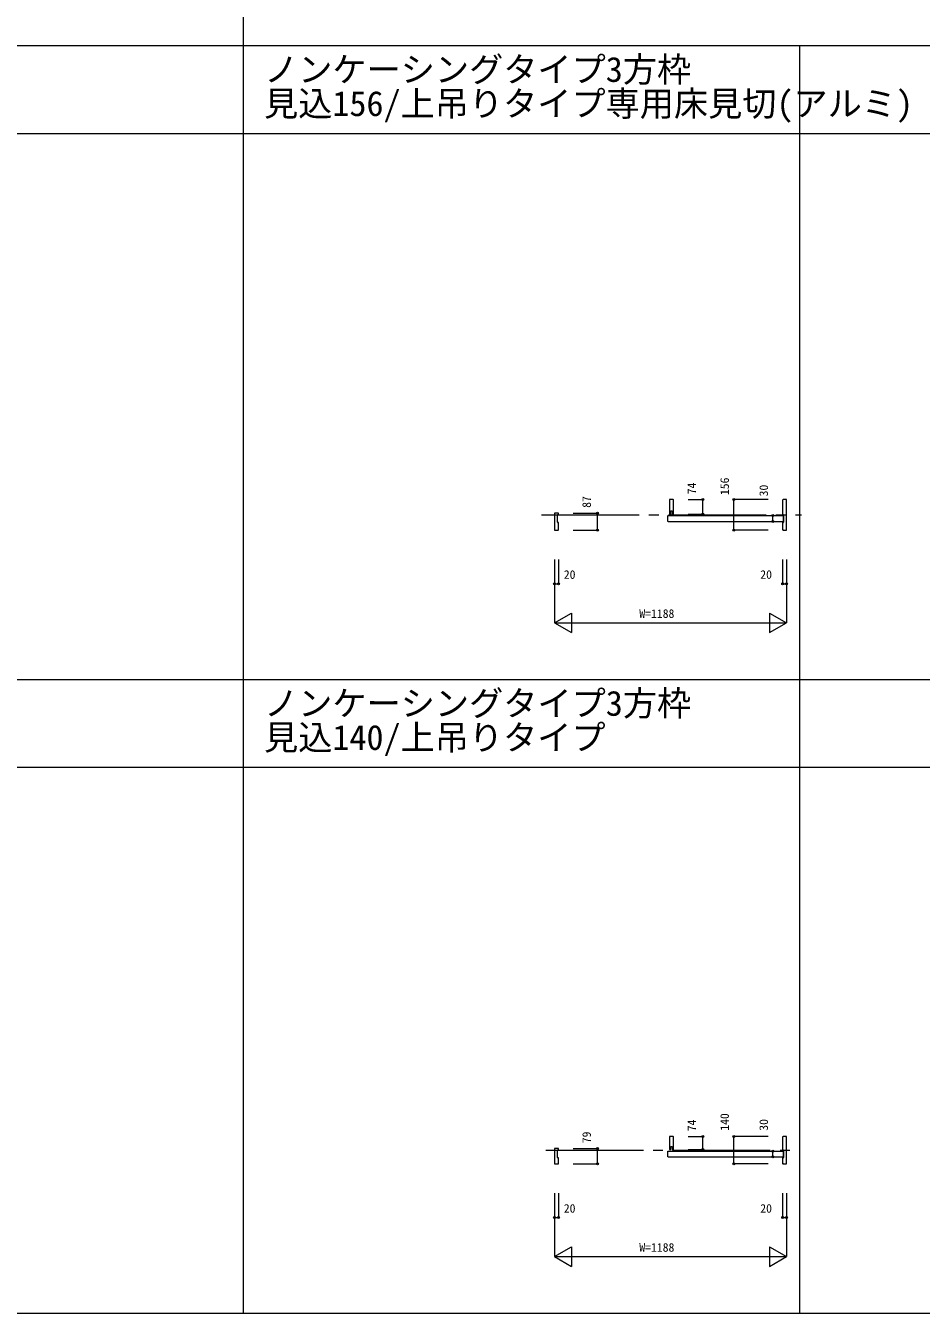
# Model space of a CAD drawing. Units: millimetres, scale not verified. Extents: x -14341 to 14341, y -10000 to 10000.
# Drawn here: x -9755 to -5169, y -10000 to -3404 of the extents above; entities that cross this region are included whole.
import ezdxf
from ezdxf.enums import TextEntityAlignment as Align

# ---------------------------------------------------------------- set-up
doc = ezdxf.new("R2010")
doc.units = ezdxf.units.MM
doc.header["$LTSCALE"] = 50
doc.linetypes.add('USER1', pattern=[13, 10, -1, 1, -1])
doc.layers.add('0-0_0', color=7, linetype='Continuous')
for name, color, linetype, lineweight in [('0-1_YKK_F1', 7, 'Continuous', 18), ('0-4_YKK_N1', 2, 'Continuous', 18), ('0-5_YKK_B1', 4, 'Continuous', 18), ('0-6_YKK_Z1', 7, 'Continuous', 18)]:
    doc.layers.add(name, color=color, linetype=linetype, lineweight=lineweight)
doc.styles.add('ＭＳ ゴシック', font='')
doc.styles.get('ＭＳ ゴシック').set_extended_font_data('MS Gothic')

msp = doc.modelspace()

# ---------------------------------------------------------------- linework, layer by layer
at = {"layer": '0-1_YKK_F1'}
for p, q in [((-8640.51, -10000), (-8640.51, 9500)), ((-14340.51, -3505), (14159.49, -3505)), ((-5790.51, -10000), (-5790.51, -3505)), ((-14340.51, -3955), (14159.49, -3955)), ((-14340.51, -6752.5), (14159.49, -6752.5)), ((-14340.51, -7202.5), (14159.49, -7202.5)), ((-14340.51, -10000), (14340.51, -10000))]:
    msp.add_line(p, q, dxfattribs=at)
at = {"layer": '0-4_YKK_N1'}
for p, q in [((-6362.7, -5831.5), (-6287.7, -5831.5)), ((-6287.7, -5905.5), (-6287.7, -5831.5)), ((-6128.66, -5987.5), (-6128.66, -5831.5)), ((-5953.66, -5831.5), (-6128.66, -5831.5)), ((-5873.66, -5831.5), (-5876.66, -5831.5)), ((-6951.73, -5900.5), (-6826.73, -5900.5)), ((-6826.73, -5987.5), (-6826.73, -5900.5)), ((-6362.7, -5905.5), (-6287.7, -5905.5)), ((-5928.66, -5943.5), (-5928.66, -5913.5)), ((-6951.73, -5987.5), (-6826.73, -5987.5)), ((-5953.66, -5987.5), (-6128.66, -5987.5)), ((-5873.66, -5987.5), (-5876.66, -5987.5)), ((-7046.73, -6137.5), (-7046.73, -6462.5)), ((-7026.73, -6137.5), (-7026.73, -6262.5)), ((-5858.73, -6137.5), (-5858.73, -6462.5)), ((-7046.73, -6262.5), (-7026.73, -6262.5)), ((-7046.73, -6462.5), (-6960.12, -6412.5)), ((-7046.73, -6462.5), (-5858.73, -6462.5)), ((-7046.73, -6462.5), (-6960.12, -6512.5)), ((-6960.12, -6412.5), (-6960.12, -6512.5)), ((-5945.33, -6412.5), (-5945.33, -6512.5)), ((-5945.33, -6412.5), (-5858.73, -6462.5)), ((-5945.33, -6512.5), (-5858.73, -6462.5)), ((-6362.7, -9095), (-6287.7, -9095)), ((-6287.7, -9161), (-6287.7, -9095)), ((-6128.7, -9235), (-6128.7, -9095)), ((-5953.7, -9095), (-6128.7, -9095)), ((-5873.7, -9095), (-5876.7, -9095)), ((-6951.7, -9156), (-6826.7, -9156)), ((-6826.7, -9235), (-6826.7, -9156)), ((-6362.7, -9161), (-6287.7, -9161)), ((-5928.7, -9199), (-5928.7, -9169)), ((-6951.7, -9235), (-6826.7, -9235)), ((-5953.7, -9235), (-6128.7, -9235)), ((-5873.7, -9235), (-5876.7, -9235)), ((-7046.7, -9385), (-7046.7, -9710)), ((-7026.7, -9385), (-7026.7, -9510)), ((-5858.7, -9385), (-5858.7, -9710)), ((-7046.7, -9510), (-7026.7, -9510)), ((-7046.7, -9710), (-6960.09, -9660)), ((-6960.09, -9660), (-6960.09, -9760)), ((-5945.3, -9660), (-5945.3, -9760)), ((-5945.3, -9660), (-5858.7, -9710)), ((-7046.7, -9710), (-5858.7, -9710)), ((-7046.7, -9710), (-6960.09, -9760)), ((-5945.3, -9760), (-5858.7, -9710))]:
    msp.add_line(p, q, dxfattribs=at)
for points in [[(-5878.73, -6137.5), (-5878.73, -6262.5), (-5858.73, -6262.5)], [(-5878.7, -9385), (-5878.7, -9510), (-5858.7, -9510)]]:
    msp.add_lwpolyline(points, dxfattribs=at)
for centre in [(-6287.7, -5831.5), (-6128.66, -5831.5), (-6826.73, -5900.5), (-6287.7, -5905.5), (-5928.66, -5913.5), (-6826.73, -5987.5), (-6128.66, -5987.5), (-5928.66, -5943.5), (-7046.73, -6262.5), (-7026.73, -6262.5), (-5878.73, -6262.5), (-5858.73, -6262.5), (-6287.7, -9095), (-6128.7, -9095), (-6826.7, -9156), (-6287.7, -9161), (-5928.7, -9169), (-6826.7, -9235), (-6128.7, -9235), (-5928.7, -9199), (-7046.7, -9510), (-7026.7, -9510), (-5878.7, -9510), (-5858.7, -9510)]:
    msp.add_circle(centre, 5, dxfattribs=at)
at = {"layer": '0-5_YKK_B1'}
for p, q in [((-5878.66, -5833.5), (-5878.66, -5907.5)), ((-7031.73, -5946.5), (-7031.73, -5910.5)), ((-7029.73, -5908.5), (-7027.73, -5908.5)), ((-6467.7, -5915.5), (-6465.7, -5913.5)), ((-6467.7, -5915.5), (-6467.7, -5941.5)), ((-6465.7, -5913.5), (-5877.16, -5913.5)), ((-5877.66, -5908.5), (-5875.66, -5908.5)), ((-5877.16, -5913.5), (-5875.16, -5915.5)), ((-5875.16, -5941.5), (-5875.16, -5915.5)), ((-5873.66, -5910.5), (-5873.66, -5946.5)), ((-7027.73, -5948.5), (-7029.73, -5948.5)), ((-7026.73, -5985.5), (-7026.73, -5949.5)), ((-6465.7, -5943.5), (-6467.7, -5941.5)), ((-6465.7, -5943.5), (-5877.16, -5943.5)), ((-5878.66, -5949.5), (-5878.66, -5985.5)), ((-5875.66, -5948.5), (-5877.66, -5948.5)), ((-5877.16, -5943.5), (-5875.16, -5941.5)), ((-5878.7, -9097), (-5878.7, -9163)), ((-7031.7, -9202), (-7031.7, -9166)), ((-7029.7, -9164), (-7027.7, -9164)), ((-5877.7, -9164), (-5875.7, -9164)), ((-5873.7, -9166), (-5873.7, -9202)), ((-7027.7, -9204), (-7029.7, -9204)), ((-7026.7, -9233), (-7026.7, -9205)), ((-6467.69, -9171), (-6465.69, -9169)), ((-6467.69, -9171), (-6467.69, -9197)), ((-6465.69, -9199), (-6467.69, -9197)), ((-6465.69, -9169), (-5877.2, -9169)), ((-6465.69, -9199), (-5877.2, -9199)), ((-5878.7, -9205), (-5878.7, -9233)), ((-5875.7, -9204), (-5877.7, -9204)), ((-5877.2, -9169), (-5875.2, -9171)), ((-5877.2, -9199), (-5875.2, -9197)), ((-5875.2, -9197), (-5875.2, -9171)), ((-7046.7, -9235), (-7028.7, -9235))]:
    msp.add_line(p, q, dxfattribs=at)
for points in [[(-6439.7, -5831.5), (-6457.7, -5831.5), (-6457.7, -5905.5), (-6451.7, -5905.5), (-6451.7, -5889.5)], [(-6451.7, -5889.5), (-6443.7, -5889.5), (-6443.7, -5905.5), (-6437.7, -5905.5), (-6437.7, -5833.5)], [(-5876.66, -5987.5), (-5858.66, -5987.5), (-5858.66, -5962.5), (-5858.66, -5856.5), (-5858.66, -5831.5), (-5876.66, -5831.5)], [(-7033.53, -5900.5), (-7046.73, -5900.5), (-7046.73, -5962.5), (-7046.73, -5987.5), (-7028.73, -5987.5)], [(-7026.73, -5907.5), (-7026.73, -5900.5), (-7033.53, -5900.5)], [(-6439.69, -9095), (-6457.69, -9095), (-6457.69, -9161), (-6451.69, -9161), (-6451.69, -9145)], [(-6451.69, -9145), (-6443.69, -9145), (-6443.69, -9161), (-6437.69, -9161), (-6437.69, -9097)], [(-5876.7, -9235), (-5858.7, -9235), (-5858.7, -9233), (-5858.7, -9097), (-5858.7, -9095), (-5876.7, -9095)], [(-7026.7, -9163), (-7026.7, -9156), (-7046.7, -9156), (-7046.7, -9235)]]:
    msp.add_lwpolyline(points, dxfattribs=at)
for centre, radius, start, end in [((-6439.7, -5833.5), 2, 0, 90), ((-5876.66, -5833.5), 2, 90, 180), ((-7029.73, -5910.5), 2, 90, 180), ((-7027.73, -5907.5), 1, 270, 0), ((-5877.66, -5907.5), 1, 180, 270), ((-5875.66, -5910.5), 2, 0, 90), ((-7029.73, -5946.5), 2, 180, 270), ((-7028.73, -5985.5), 2, 270, 0), ((-7027.73, -5949.5), 1, 0, 90), ((-5877.66, -5949.5), 1, 90, 180), ((-5876.66, -5985.5), 2, 180, 270), ((-5875.66, -5946.5), 2, 270, 0), ((-6439.69, -9097), 2, 0, 90), ((-5876.7, -9097), 2, 90, 180), ((-7029.7, -9166), 2, 90, 180), ((-7027.7, -9163), 1, 270, 0), ((-5877.7, -9163), 1, 180, 270), ((-5875.7, -9166), 2, 0, 90), ((-7029.7, -9202), 2, 180, 270), ((-7028.7, -9233), 2, 270, 0), ((-7027.7, -9205), 1, 0, 90), ((-5877.7, -9205), 1, 90, 180), ((-5876.7, -9233), 2, 180, 270), ((-5875.7, -9202), 2, 270, 0)]:
    msp.add_arc(centre, radius, start, end, dxfattribs=at)
at = {"layer": '0-6_YKK_Z1', "linetype": 'USER1'}
for p, q in [((-7113.23, -5909.5), (-5782.16, -5909.5)), ((-7091.93, -9165), (-5813.9, -9165))]:
    msp.add_line(p, q, dxfattribs=at)

# ---------------------------------------------------------------- texts
at = {"layer": '0-0_0', "style": 'ＭＳ ゴシック'}
for s, p in [('ノンケーシングタイプ3方枠', (-8534.51, -3730)), ('見込156/上吊りタイプ専用床見切(アルミ)', (-8534.51, -3905)), ('ノンケーシングタイプ3方枠', (-8534.51, -6977.5)), ('見込140/上吊りタイプ', (-8534.51, -7152.5))]:
    msp.add_text(s, height=128.3, dxfattribs=at).set_placement(p, align=Align.BOTTOM_LEFT)
at = {"layer": '0-4_YKK_N1', "color": 7, "style": 'ＭＳ ゴシック'}
for s, p in [('156', (-6140.66, -5808.21)), ('74', (-6308.46, -5804.44)), ('30', (-5940.66, -5814.92)), ('87', (-6847.49, -5873.44)), ('74', (-6308.46, -9067.94)), ('140', (-6140.7, -9064.92)), ('30', (-5940.7, -9064.92)), ('79', (-6847.46, -9128.94))]:
    msp.add_text(s, height=43.99, rotation=90, dxfattribs=at).set_placement(p, align=Align.BOTTOM_LEFT)
for s, p in [('20', (-6999.4, -6250.5)), ('20', (-5993.32, -6250.5)), ('W=1188', (-6612.73, -6450.5)), ('20', (-6999.37, -9498)), ('20', (-5993.29, -9498)), ('W=1188', (-6612.7, -9698))]:
    msp.add_text(s, height=43.99, dxfattribs=at).set_placement(p, align=Align.BOTTOM_LEFT)

doc.saveas('drawing.dxf')
